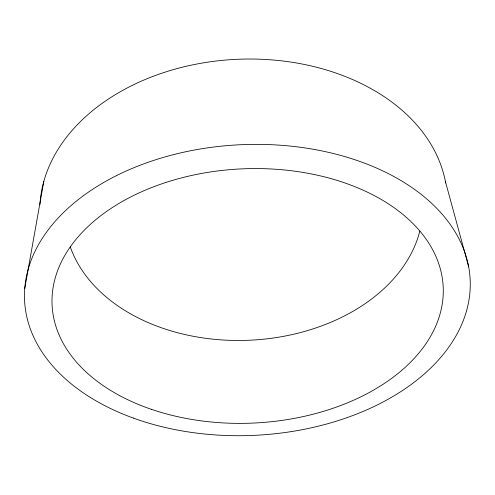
<?xml version="1.0" encoding="UTF-8"?>
<svg xmlns="http://www.w3.org/2000/svg" width="495" height="495" viewBox="0 0 495 495"><rect width="100%" height="100%" fill="white"/><g stroke="black" fill="none" stroke-linecap="round" stroke-linejoin="round"><path stroke-width="0.74" d="M24.75 288.554L43.783 181.529M445.389 181.473L468.666 266.83M39.959 204.491A203.878 147.003 -2.6 0 1 234.748 59.419A203.878 147.003 -2.6 0 1 445.667 182.977M419.816 231.134A179.06 128.719 -2.6 0 1 249.523 340.226A179.06 128.719 -2.6 0 1 70.234 246.832M151.21 409.26A195.766 127.227 -2.6 0 0 443.285 289.798A195.766 127.227 -2.6 0 0 148.426 188.849A195.766 127.227 -2.6 0 0 151.21 409.26M133.334 418.083A223.035 145.474 -2.6 0 0 470.25 286.184A223.035 145.474 -2.6 0 0 138.526 165.85A223.035 145.474 -2.6 0 0 133.334 418.083"/></g></svg>
